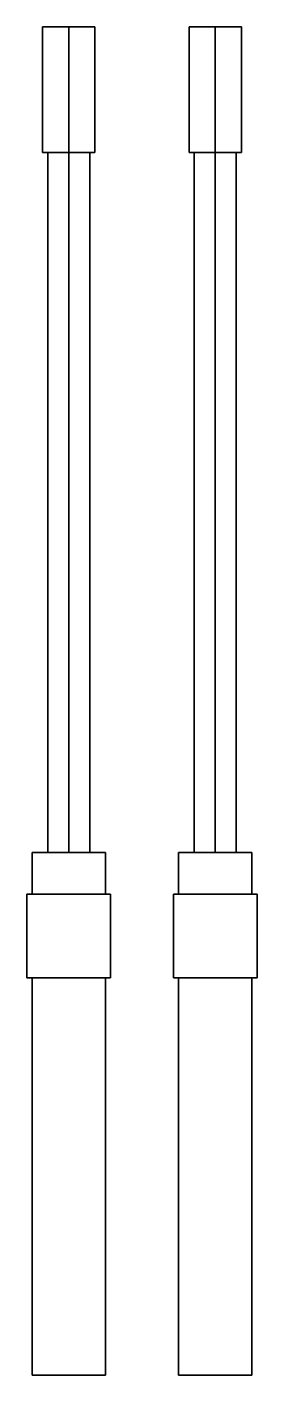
# Model space of a CAD drawing. Extents: x -0.11 to 0.11, y -0.42 to 0.87.
import ezdxf

# ---------------------------------------------------------------- set-up
doc = ezdxf.new("R2010")
doc.units = 0
doc.layers.add('GUN', color=1, linetype='CONTINUOUS')

msp = doc.modelspace()

# ---------------------------------------------------------------- linework, layer by layer
at = {"layer": 'GUN'}
for points in [[(-0.07, 0.865, 0.025), (-0.045, 0.865), (-0.07, 0.865, -0.025), (-0.095, 0.865)], [(-0.07, 0.745, -0.025), (-0.095, 0.745), (-0.095, 0.865), (-0.07, 0.865, -0.025)], [(-0.095, 0.745), (-0.07, 0.745, 0.025), (-0.07, 0.865, 0.025), (-0.095, 0.865)], [(-0.045, 0.745), (-0.07, 0.745, -0.025), (-0.07, 0.865, -0.025), (-0.045, 0.865)], [(-0.07, 0.745, 0.025), (-0.045, 0.745), (-0.045, 0.865), (-0.07, 0.865, 0.025)], [(0.045, 0.745), (0.07, 0.745, 0.025), (0.07, 0.865, 0.025), (0.045, 0.865)], [(0.07, 0.745, -0.025), (0.045, 0.745), (0.045, 0.865), (0.07, 0.865, -0.025)], [(0.07, 0.865, 0.025), (0.095, 0.865), (0.07, 0.865, -0.025), (0.045, 0.865)], [(0.07, 0.745, 0.025), (0.095, 0.745), (0.095, 0.865), (0.07, 0.865, 0.025)], [(0.095, 0.745), (0.07, 0.745, -0.025), (0.07, 0.865, -0.025), (0.095, 0.865)], [(-0.095, 0.745), (-0.07, 0.745, -0.025), (-0.045, 0.745), (-0.07, 0.745, 0.025)], [(-0.07, 0.075, -0.02), (-0.09, 0.075), (-0.09, 0.745), (-0.07, 0.745, -0.02)], [(-0.09, 0.075), (-0.07, 0.075, 0.02), (-0.07, 0.745, 0.02), (-0.09, 0.745)], [(-0.05, 0.075), (-0.07, 0.075, -0.02), (-0.07, 0.745, -0.02), (-0.05, 0.745)], [(-0.07, 0.075, 0.02), (-0.05, 0.075), (-0.05, 0.745), (-0.07, 0.745, 0.02)], [(0.045, 0.745), (0.07, 0.745, -0.025), (0.095, 0.745), (0.07, 0.745, 0.025)], [(0.05, 0.075), (0.07, 0.075, 0.02), (0.07, 0.745, 0.02), (0.05, 0.745)], [(0.07, 0.075, -0.02), (0.05, 0.075), (0.05, 0.745), (0.07, 0.745, -0.02)], [(0.07, 0.075, 0.02), (0.09, 0.075), (0.09, 0.745), (0.07, 0.745, 0.02)], [(0.09, 0.075), (0.07, 0.075, -0.02), (0.07, 0.745, -0.02), (0.09, 0.745)], [(-0.105, 0.075, 0.07), (-0.105, 0.035, 0.07), (-0.035, 0.035, 0.07), (-0.035, 0.075, 0.07)], [(-0.035, 0.075, 0.07), (-0.035, 0.075, -0.07), (-0.105, 0.075, -0.07), (-0.105, 0.075, 0.07)], [(-0.035, 0.075, -0.07), (-0.035, 0.035, -0.07), (-0.105, 0.035, -0.07), (-0.105, 0.075, -0.07)], [(-0.105, 0.075, -0.07), (-0.105, 0.035, -0.07), (-0.105, 0.035, 0.07), (-0.105, 0.075, 0.07)], [(-0.035, 0.035, 0.07), (-0.035, 0.035, -0.07), (-0.035, 0.075, -0.07), (-0.035, 0.075, 0.07)], [(0.035, 0.075, -0.07), (0.035, 0.035, -0.07), (0.035, 0.035, 0.07), (0.035, 0.075, 0.07)], [(0.105, 0.075, -0.07), (0.105, 0.035, -0.07), (0.035, 0.035, -0.07), (0.035, 0.075, -0.07)], [(0.105, 0.075, 0.07), (0.105, 0.075, -0.07), (0.035, 0.075, -0.07), (0.035, 0.075, 0.07)], [(0.035, 0.075, 0.07), (0.035, 0.035, 0.07), (0.105, 0.035, 0.07), (0.105, 0.075, 0.07)], [(0.105, 0.035, 0.07), (0.105, 0.035, -0.07), (0.105, 0.075, -0.07), (0.105, 0.075, 0.07)], [(-0.105, 0.035, 0.07), (-0.105, 0.035, -0.07), (-0.11, 0.035, -0.07), (-0.11, 0.035, 0.07)], [(-0.03, 0.035, -0.07), (-0.03, -0.045, -0.07), (-0.11, -0.045, -0.07), (-0.11, 0.035, -0.07)], [(-0.11, 0.035, 0.07), (-0.11, -0.045, 0.07), (-0.03, -0.045, 0.07), (-0.03, 0.035, 0.07)], [(-0.11, 0.035, -0.07), (-0.11, -0.045, -0.07), (-0.11, -0.045, 0.07), (-0.11, 0.035, 0.07)], [(-0.03, 0.035, 0.07), (-0.03, 0.035, -0.07), (-0.035, 0.035, -0.07), (-0.035, 0.035, 0.07)], [(-0.03, -0.045, 0.07), (-0.03, -0.045, -0.07), (-0.03, 0.035, -0.07), (-0.03, 0.035, 0.07)], [(0.03, 0.035, -0.07), (0.03, -0.045, -0.07), (0.03, -0.045, 0.07), (0.03, 0.035, 0.07)], [(0.03, 0.035, 0.07), (0.03, -0.045, 0.07), (0.11, -0.045, 0.07), (0.11, 0.035, 0.07)], [(0.11, 0.035, -0.07), (0.11, -0.045, -0.07), (0.03, -0.045, -0.07), (0.03, 0.035, -0.07)], [(0.035, 0.035, 0.07), (0.035, 0.035, -0.07), (0.03, 0.035, -0.07), (0.03, 0.035, 0.07)], [(0.11, 0.035, 0.07), (0.11, 0.035, -0.07), (0.105, 0.035, -0.07), (0.105, 0.035, 0.07)], [(0.11, -0.045, 0.07), (0.11, -0.045, -0.07), (0.11, 0.035, -0.07), (0.11, 0.035, 0.07)], [(-0.11, -0.045, 0.07), (-0.11, -0.045, -0.07), (-0.105, -0.045, -0.07), (-0.105, -0.045, 0.07)], [(-0.105, -0.045, 0.07), (-0.105, -0.425, 0.07), (-0.035, -0.425, 0.07), (-0.035, -0.045, 0.07)], [(-0.105, -0.045, -0.07), (-0.105, -0.425, -0.07), (-0.105, -0.425, 0.07), (-0.105, -0.045, 0.07)], [(-0.035, -0.045, -0.07), (-0.035, -0.425, -0.07), (-0.105, -0.425, -0.07), (-0.105, -0.045, -0.07)], [(-0.035, -0.045, 0.07), (-0.035, -0.045, -0.07), (-0.03, -0.045, -0.07), (-0.03, -0.045, 0.07)], [(-0.035, -0.425, 0.07), (-0.035, -0.425, -0.07), (-0.035, -0.045, -0.07), (-0.035, -0.045, 0.07)], [(0.03, -0.045, 0.07), (0.03, -0.045, -0.07), (0.035, -0.045, -0.07), (0.035, -0.045, 0.07)], [(0.105, -0.045, -0.07), (0.105, -0.425, -0.07), (0.035, -0.425, -0.07), (0.035, -0.045, -0.07)], [(0.035, -0.045, -0.07), (0.035, -0.425, -0.07), (0.035, -0.425, 0.07), (0.035, -0.045, 0.07)], [(0.035, -0.045, 0.07), (0.035, -0.425, 0.07), (0.105, -0.425, 0.07), (0.105, -0.045, 0.07)], [(0.105, -0.425, 0.07), (0.105, -0.425, -0.07), (0.105, -0.045, -0.07), (0.105, -0.045, 0.07)], [(0.105, -0.045, 0.07), (0.105, -0.045, -0.07), (0.11, -0.045, -0.07), (0.11, -0.045, 0.07)], [(-0.105, -0.425, 0.07), (-0.105, -0.425, -0.07), (-0.035, -0.425, -0.07), (-0.035, -0.425, 0.07)], [(0.035, -0.425, 0.07), (0.035, -0.425, -0.07), (0.105, -0.425, -0.07), (0.105, -0.425, 0.07)]]:
    msp.add_3dface(points, dxfattribs=at)

doc.saveas('drawing.dxf')
